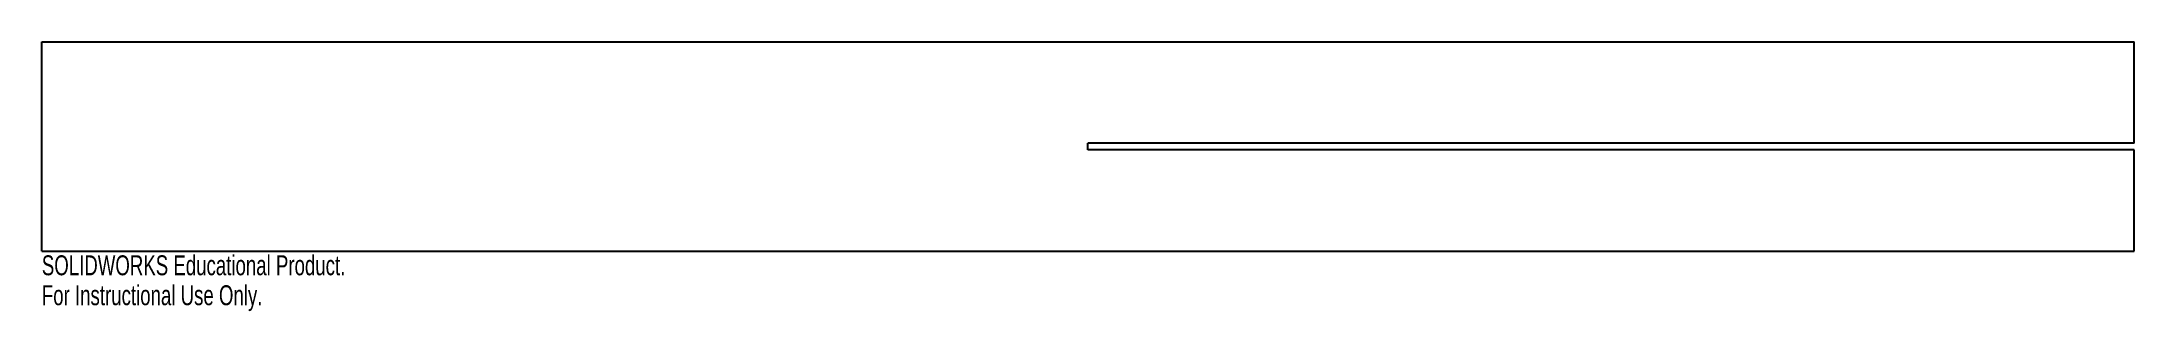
# Model space of a CAD drawing. Header units: inches. Extents: x -10 to 10, y -1.6 to 1.
import ezdxf

# ---------------------------------------------------------------- set-up
doc = ezdxf.new("R2010")
doc.units = ezdxf.units.IN
doc.header["$MEASUREMENT"] = 0
doc.styles.add('SLDTEXTSTYLE0', font='TXT', dxfattribs={"width": 0.7})

msp = doc.modelspace()

# ---------------------------------------------------------------- linework, layer by layer
at = {"color": 7, "linetype": 'Continuous', "lineweight": 25}
for p, q in [((-10, -1), (-10, 1)), ((-10, 1), (10, 1)), ((10, 0.031), (10, 1)), ((10, 0.031), (0, 0.031)), ((0, -0.031), (0, 0.031)), ((10, -0.031), (0, -0.031)), ((10, -1), (10, -0.031)), ((-10, -1), (10, -1))]:
    msp.add_line(p, q, dxfattribs=at)

# ---------------------------------------------------------------- texts
at = {"color": 7, "linetype": 'Continuous', "char_height": 0.1903, "attachment_point": 1, "style": 'SLDTEXTSTYLE0'}
for s, insert in [('SOLIDWORKS Educational Product.', (-10, -1.04)), ('For Instructional Use Only.', (-10, -1.326))]:
    msp.add_mtext(s, dxfattribs=dict(at, insert=insert))

doc.saveas('drawing.dxf')
